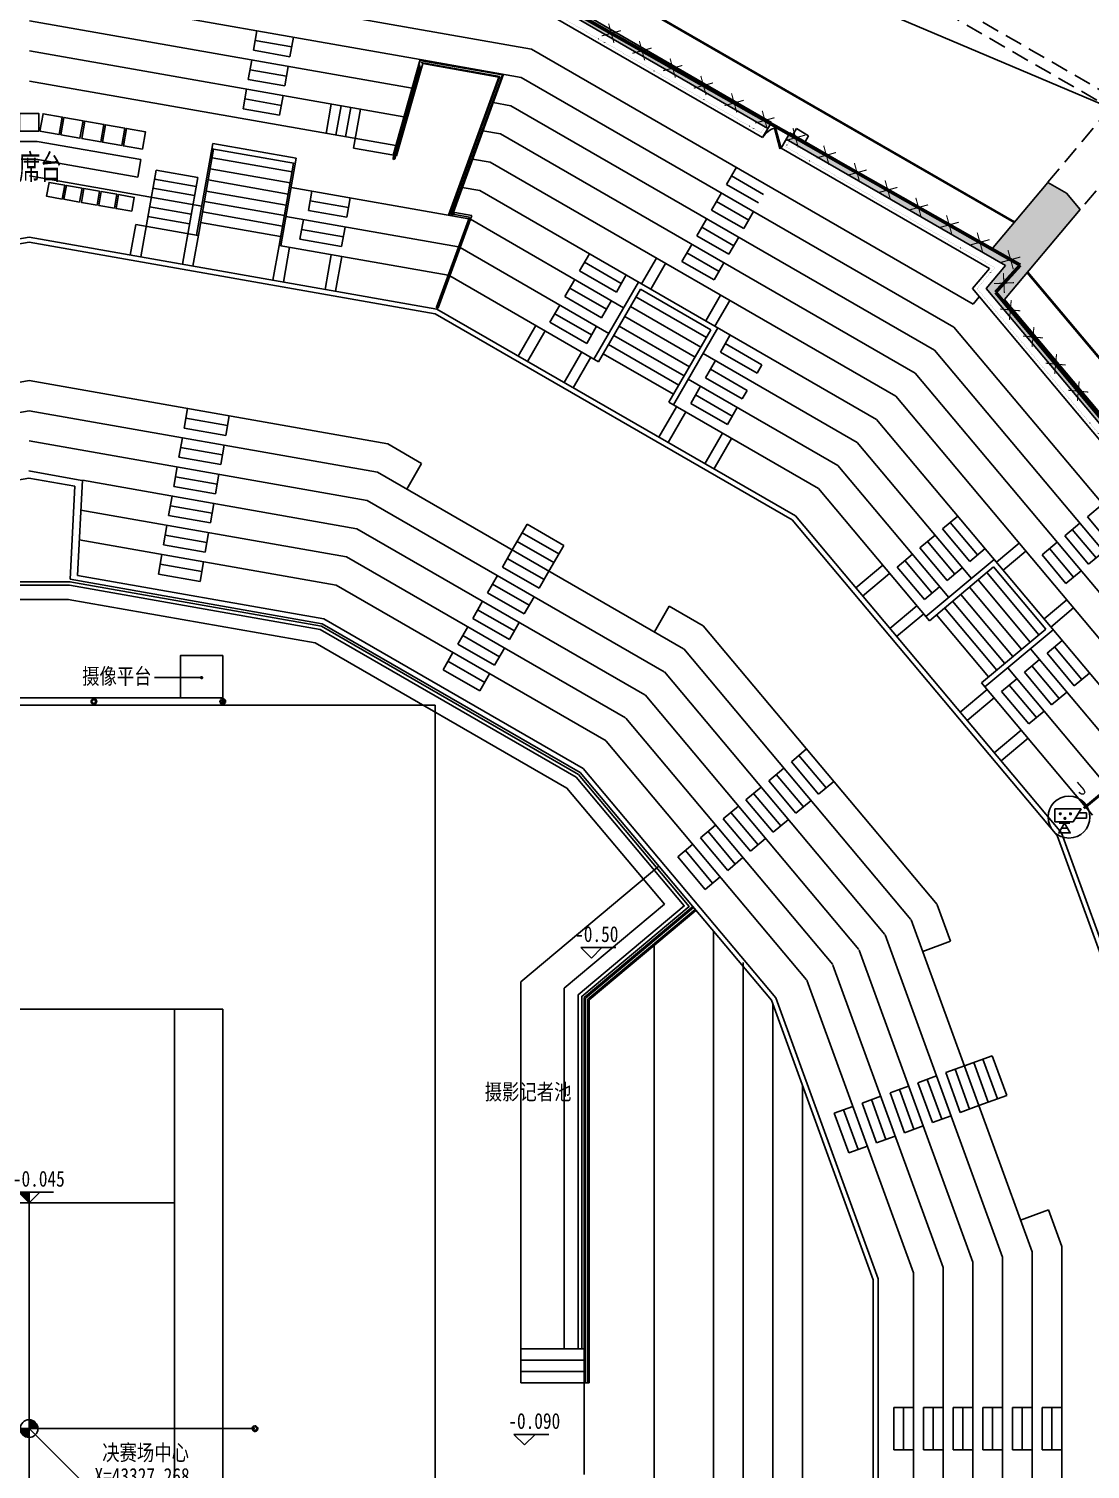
# Model space of a CAD drawing. Extents: x 23317406 to 24383751, y 42324270 to 43451021.
# Drawn here: x 23997363 to 24027413, y 42903866 to 42944674 of the extents above; entities that cross this region are included whole.
import ezdxf

# ---------------------------------------------------------------- set-up
doc = ezdxf.new("R2010")
doc.units = 0
doc.header["$MEASUREMENT"] = 0
doc.linetypes.add('DASHED', pattern=[0.75, 0.5, -0.25])
doc.linetypes.add('T-BW-SF$0$DOT2', pattern=[3.175, 0, -3.175])
doc.layers.get('0').update_dxf_attribs({"linetype": 'CONTINUOUS'})
doc.layers.get('DEFPOINTS').update_dxf_attribs({"linetype": 'CONTINUOUS'})
for name, color, linetype in [('SB', 1, 'CONTINUOUS'), ('WZ', 7, 'CONTINUOUS'), ('双监探测管线', 3, 'CONTINUOUS'), ('场地', 5, 'CONTINUOUS'), ('墙', 7, 'CONTINUOUS'), ('座位', 253, 'CONTINUOUS'), ('投影', 9, 'CONTINUOUS'), ('柱填充', 8, 'CONTINUOUS'), ('柱形', 7, 'CONTINUOUS'), ('标注', 7, 'CONTINUOUS'), ('栏杆', 146, 'CONTINUOUS'), ('楼梯', 5, 'CONTINUOUS'), ('汉字', 7, 'CONTINUOUS'), ('电-接地防雷-防雷卡子', 94, 'CONTINUOUS'), ('电-接地防雷-防雷线', 94, 'CONTINUOUS'), ('监控管线', 11, 'CONTINUOUS'), ('监控设备', 1, 'CONTINUOUS'), ('紧急按钮管线', 4, 'CONTINUOUS'), ('紧急按钮设备', 4, 'CONTINUOUS'), ('辅助件', 9, 'CONTINUOUS'), ('边界', 9, 'CONTINUOUS'), ('门窗', 7, 'CONTINUOUS')]:
    doc.layers.add(name, color=color, linetype=linetype)
doc.styles.add('HZTXT', font='txt', dxfattribs={"width": 0.9, "bigfont": 'HZTXT'})
doc.styles.add('KSHZ', font='ROMANS.shx', dxfattribs={"height": 800, "bigfont": 'dfhz.shx'})
doc.styles.add('Q1', font='SimSun.ttf', dxfattribs={"width": 0.8, "height": 450})
doc.styles.add('Q200', font='SimSun.ttf', dxfattribs={"width": 0.8, "height": 450})
doc.dimstyles.new('Q2', dxfattribs={"dimscale": 150, "dimtxt": 2.5, "dimasz": 2.5, "dimexe": 0, "dimexo": 0, "dimgap": 0.5, "dimtad": 1, "dimdec": 4, "dimdsep": 46, "dimtxsty": 'Q200', "dimblk1": 'DOTSMALL', "dimblk2": 'DOTSMALL', "dimsah": 1, "dimcen": 2.5, "dimadec": 0, "dimazin": 0, "dimtfac": 1, "dimtdec": 3, "dimtmove": 2, "dimatfit": 3, "dimldrblk": 'DOTSMALL', "dimfxl": 1, "dimtolj": 1, "dimtzin": 10, "dimarcsym": 0})

# ---------------------------------------------------------------- blocks, each defined once
blk = doc.blocks.new('A$C78551AF3')
for points in [[(1500, 2500), (1500, 1500), (2500, 1500, 0.4142136)], [(500, 1500, 0.4142136), (1500, 500), (1500, 1500)]]:
    blk.add_hatch(color=256).paths.add_polyline_path(points)
for p, q in [((1500, 0), (1500, 3000)), ((0, 1500), (3000, 1500))]:
    blk.add_line(p, q)
blk.add_circle((1500, 1500), 1000)
blk = doc.blocks.new('A$C5D383393')
at = {"xscale": 0.25, "yscale": 0.25, "zscale": 0.25}
blk.add_blockref('A$C78551AF3', (0, 0), dxfattribs=at)
blk = doc.blocks.new('A$C53E22F80')
at = {"layer": '场地'}
for p, q in [((23000, 42400), (0, 42400)), ((23000, 42400), (23000, 1400)), ((16985, 33785), (6015, 33785)), ((15615, 33785), (15615, 10015)), ((16985, 33785), (16985, 10015)), ((15615, 28300), (7385, 28300)), ((11500, 28300), (11500, 15500)), ((17895, 21900), (5105, 21900))]:
    blk.add_line(p, q, dxfattribs=at)
at = {"layer": '投影'}
for points in [[(16985, 43800), (15785, 43800), (15785, 42600), (16985, 42600)], [(6015, 42600), (16985, 42600), (16985, 42400), (6015, 42400)]]:
    blk.add_lwpolyline(points, close=True, dxfattribs=at)
blk = doc.blocks.new('T-SEAT-LOWER$0$SEAT_500CS')
blk.add_lwpolyline([(-400, -225), (-400, 225), (0, 225), (0, -225)], close=True)
blk = doc.blocks.new('A$C1B106C9F')
at = {"layer": '汉字'}
blk.add_hatch(color=0, dxfattribs=at).paths.add_polyline_path([(300, 300), (0, 300), (300, 0)])
at = {"layer": '汉字', "color": 0}
for p, q in [((0, 300), (989, 300)), ((0, 300), (300, 0)), ((600, 300), (300, 0)), ((300, 0), (300, 300))]:
    blk.add_line(p, q, dxfattribs=at)
blk = doc.blocks.new('_DOTSMALL')
at = {"color": 0, "linetype": 'ByBlock', "const_width": 0.5}
blk.add_lwpolyline([(-0.0625, 0, 1), (0.0625, 0, 1)], format="xyb", close=True, dxfattribs=at)
blk = doc.blocks.new('SX1')
at = {"layer": 'SB'}
for p, q in [((-2.72, 0.74), (-4.54, 0.74)), ((-4.54, 0.74), (-4.54, -0.51)), ((-3.29, 1.67), (2.96, 1.67)), ((-3.29, 1.67), (-1.38, -1.45)), ((2.96, 1.67), (2.96, -1.45)), ((-4.54, -0.51), (-1.96, -0.51)), ((2.96, -1.45), (-1.38, -1.45))]:
    blk.add_line(p, q, dxfattribs=at)
blk = doc.blocks.new('SX8')
at = {"layer": 'SB'}
for p, q in [((-0.65, -1.02), (1.8, -1.02)), ((-0.11, -2.2), (1.27, -2.2))]:
    blk.add_line(p, q, dxfattribs=at)
for points in [[(-1.02, 1.19, 0.375, 0.375, 1), (-0.64, 1.19, 0.375, 0.375, 1)], [(0.29, 0.1, 0.375, 0.375, 1), (0.67, 0.1, 0.375, 0.375, 1)], [(1.39, 1.19, 0.375, 0.375, 1), (1.76, 1.19, 0.375, 0.375, 1)]]:
    blk.add_lwpolyline(points, format="xyseb", close=True, dxfattribs=at)
blk.add_lwpolyline([(0.58, -1.01), (-0.77, -3.35), (1.94, -3.35)], close=True, dxfattribs=at)
blk.add_blockref('SX1', (-0.09, 0.7), dxfattribs=at)
blk = doc.blocks.new('QQSX')
at = {"layer": 'SB'}
blk.add_circle((-12, 12), 494, dxfattribs=at)
at = {"layer": 'SB', "xscale": 100, "yscale": 100, "zscale": 100}
blk.add_blockref('SX8', (36, -28), dxfattribs=at)
blk = doc.blocks.new('A$C7A4D2D25')
at = {"layer": 'WZ'}
blk.add_blockref('QQSX', (506, 483), dxfattribs=at)
blk = doc.blocks.new('A$C4D2D6A25')
at = {"layer": '紧急按钮管线', "const_width": 80}
for points in [[(1621, 10848), (1950, 11759), (51, 12415), (1147, 15477)], [(7900, 9499), (8046, 9754), (9069, 12816)], [(8594, 9317), (9616, 12525)], [(19921, 5685), (21002, 8425)], [(20616, 5448), (21642, 8156)], [(31413, 681), (32691, 3852)], [(32106, 426), (33384, 3597)]]:
    blk.add_lwpolyline(points, dxfattribs=at)
at = {"layer": '紧急按钮设备'}
for centre, radius in [((1508, 10656), 203), ((1508, 10656), 101), ((7684, 9356), 203), ((7684, 9356), 101), ((8503, 9059), 203), ((8503, 9059), 101), ((19824, 5478), 203), ((19824, 5478), 101), ((20598, 5239), 203), ((20598, 5239), 101), ((31346, 458), 203), ((31346, 458), 101), ((32039, 203), 203), ((32039, 203), 101)]:
    blk.add_circle(centre, radius, dxfattribs=at)
at = {"layer": '双监探测管线', "color": 4, "style": 'HZTXT', "width": 0.9}
for p in [(19627, 6584, -121), (21573, 6156, -121)]:
    blk.add_text('IR', height=360, rotation=359.4412, dxfattribs=at).set_placement(p)
at = {"layer": '紧急按钮管线', "color": 4, "style": 'HZTXT', "width": 0.9}
for p in [(31134, 1358, -121), (32647, 656, -121)]:
    blk.add_text('IR', height=360, rotation=359.4412, dxfattribs=at).set_placement(p)

msp = doc.modelspace()

# ---------------------------------------------------------------- hatches: boundary and pattern name
at = {"layer": '柱填充'}
for points in [[(24013525.96714, 42947649.56082), (24012998.33599, 42947954.18881), (24012398.33599, 42948059.985), (24012134.39076, 42947334.80144), (24005347.63771, 42948531.48911), (24005312.90807, 42948334.52756), (24012664.93149, 42947038.16747), (24012081.47361, 42945435.13013), (24018290.19238, 42941850.52468), (24018390.19238, 42942023.72976), (24012678.56403, 42945321.33992)], [(24027133.2862, 42939552.75753), (24026741.66401, 42940019.47468), (24026214.03287, 42940324.10266), (24024621.43598, 42938426.11959), (24018909.80763, 42941723.72976), (24018809.80763, 42941550.52468), (24025018.52639, 42937965.91922), (24024470.25533, 42937312.51522), (24028983.329, 42931934.04346), (24029136.53789, 42932062.60098), (24024992.41825, 42937001.37045)]]:
    msp.add_hatch(color=256, dxfattribs=at).paths.add_polyline_path(points)

# ---------------------------------------------------------------- linework, layer by layer
at = {"layer": 'DEFPOINTS', "color": 0, "linetype": 'ByBlock'}
msp.add_point((23997369.98126, 42905015.67775), dxfattribs=at)
msp.add_point((23997369.98126, 42905015.67775), dxfattribs=at)
msp.add_point((23997369.98126, 42905015.67775), dxfattribs=at)
msp.add_point((23997369.98126, 42905015.67775), dxfattribs=at)
msp.add_point((23997369.98126, 42905015.67775), dxfattribs=at)
msp.add_point((23997369.98126, 42905015.67775), dxfattribs=at)
at = {"layer": '墙', "linetype": 'DASHED', "ltscale": 1000}
for p, q in [((24028247.32802, 42942280.57232), (24013676.04084, 42950693.30889)), ((24028706.95469, 42942361.6169), (24014044.04532, 42950827.25157)), ((24027983.51245, 42942432.88631), (24026214.03287, 42940324.10266)), ((24028545.73689, 42941236.05071), (24027133.2862, 42939552.75753))]:
    msp.add_line(p, q, dxfattribs=at)
at = {"layer": '墙'}
for p, q in [((24025274.13962, 42939203.9815), (24013025.86039, 42946275.52882)), ((24018140.19238, 42941590.71705), (24011713.46914, 42945301.18745)), ((24018290.19238, 42941850.52468), (24012081.47361, 42945435.13013)), ((24018390.19238, 42942023.72976), (24012678.56403, 42945321.33992)), ((24018140.19238, 42941590.71705), (24018390.19238, 42942023.72976)), ((24018659.80763, 42941290.71705), (24018909.80763, 42941723.72976)), ((24025018.52639, 42937965.91922), (24018809.80763, 42941550.52468)), ((24024621.43598, 42938426.11959), (24018909.80763, 42941723.72976)), ((24024558.89973, 42937884.87464), (24018659.80763, 42941290.71705)), ((24026214.03287, 42940324.10266), (24024621.43598, 42938426.11959)), ((24026214.03287, 42940324.10266), (24026741.66401, 42940019.47468)), ((24027133.2862, 42939552.75753), (24026741.66401, 42940019.47468)), ((24027133.2862, 42939552.75753), (24024992.41825, 42937001.37045)), ((24024558.89973, 42937884.87464), (24024078.63314, 42937312.51522)), ((24025018.52639, 42937965.91922), (24024470.25533, 42937312.51522)), ((24025645.12189, 42937779.23237), (24034545.71534, 42927171.91815)), ((24024078.63314, 42937312.51522), (24028753.51566, 42931741.20718)), ((24024470.25533, 42937312.51522), (24028983.329, 42931934.04346)), ((24024992.41825, 42937001.37045), (24029136.53789, 42932062.60098)), ((23997363.05404, 42932146.66293), (23998864.86553, 42931881.85305)), ((23997363.05404, 42931943.57761), (23996070.84753, 42931715.72674)), ((23997363.05404, 42931943.57761), (23998669.02528, 42931713.29965)), ((23998669.02528, 42931713.29965), (23998531.00252, 42929079.66853)), ((23998878.13897, 42931881.9621), (23998736.82527, 42929185.53615)), ((23998531.00252, 42929079.66853), (24005670.38289, 42927820.80314)), ((23998736.82527, 42929185.53615), (24005719.00438, 42927954.38959)), ((24012969.61711, 42923606.5883), (24005670.38289, 42927820.80314)), ((24013060.99562, 42923715.48897), (24005719.00438, 42927954.38959)), ((24012969.61711, 42923606.5883), (24018387.30728, 42917150.03658)), ((24013060.99562, 42923715.48897), (24018510.42121, 42917221.11645)), ((24021270, 42909229.90341), (24018387.30728, 42917150.03658)), ((24021410, 42909254.58919), (24018510.42121, 42917221.11645)), ((24021270, 42909229.90341), (24021270, 42900801.47373)), ((24021410, 42909254.58919), (24021410, 42900776.78796))]:
    msp.add_line(p, q, dxfattribs=at)
at = {"layer": '墙', "ltscale": 5000}
for start, end in [(67.1172342395, 67.1172342395), (66.2587266313, 66.2587266313), (64.4772342395, 64.4772342395), (64.9387266313, 64.9387266313)]:
    msp.add_arc((23850578.58196, 42857442.58139), 533172.67138, start, end, dxfattribs=at)
at = {"layer": '墙'}
for centre, start, end in [((23850634.74669, 42857737.27781), 79.4743453394, 79.4743453394), ((23850639.30178, 42857736.37231), 78.1227654233, 78.1227654233), ((23850644.55659, 42857735.23786), 77.5606287088, 77.5606287088), ((23850649.0789, 42857734.18074), 76.2090487927, 76.2090487927)]:
    msp.add_arc(centre, 530172.67138, start, end, dxfattribs=at)
at = {"layer": '座位'}
for p, q in [((23997105.61827, 42941483.8119), (23997603.12507, 42941483.8119)), ((23997603.12507, 42941483.8119), (24000531.70047, 42940967.42504)), ((23997149.3626, 42940983.8119), (23997559.38074, 42940983.8119)), ((24000444.87638, 42940475.02117), (23997559.38074, 42940983.8119)), ((24000531.70047, 42940967.42504), (24000444.87638, 42940475.02117))]:
    msp.add_line(p, q, dxfattribs=at)
for points in [[(23997645, 42941776.19225), (23997095, 42941776.19225), (23997095, 42942276.19225), (23997645, 42942276.19225)], [(23997678.61205, 42941775.12949), (23998220.25632, 42941679.62299), (23998307.08041, 42942172.02687), (23997765.43614, 42942267.53337)], [(23998269.49671, 42941670.94059), (23998811.14097, 42941575.43409), (23998897.96506, 42942067.83796), (23998356.3208, 42942163.34446)], [(23998860.38136, 42941566.75168), (23999402.02562, 42941471.24518), (23999488.84971, 42941963.64906), (23998947.20545, 42942059.15556)], [(23999992.91027, 42941367.05628), (23999451.26601, 42941462.56277), (23999538.0901, 42941954.96665), (24000079.73436, 42941859.46015)], [(24000583.79493, 42941262.86737), (24000042.15066, 42941358.37387), (24000128.97475, 42941850.77774), (24000670.61901, 42941755.27125)]]:
    msp.add_lwpolyline(points, close=True, dxfattribs=at)
at = {"layer": '投影'}
for p, q in [((23997385.62834, 42946604.8069), (24011595.25872, 42944099.26568)), ((24025257.82203, 42939184.53496), (24013017.17798, 42946251.67409)), ((23997239.76387, 42945777.56838), (24008443.60539, 42943802.02884)), ((23997385.62834, 42944898.89019), (24008212.7916, 42942989.76918)), ((24003722.49784, 42944065.84857), (24003819.74082, 42944617.34092)), ((24004805.16747, 42944159.26416), (24003771.11933, 42944341.59475)), ((24004756.54598, 42943883.51799), (24004853.78896, 42944435.01033)), ((23997385.62834, 42944045.93184), (24007981.97782, 42942177.50952)), ((24004756.54598, 42943883.51799), (24003722.49784, 42944065.84857)), ((24024104.74129, 42936876.91255), (24011595.25872, 42944099.26568)), ((24003576.63337, 42943238.61006), (24003673.87635, 42943790.1024)), ((24004659.303, 42943332.02565), (24003625.25486, 42943514.35623)), ((24004610.68151, 42943056.27948), (24004707.92449, 42943607.77182)), ((24008443.60539, 42943802.02884), (24011303.52978, 42943297.747)), ((24008515.12622, 42943687.87512), (24010668.80014, 42943308.1243)), ((23997385.62834, 42943192.97348), (24007751.16403, 42941365.24987)), ((24004610.68151, 42943056.27948), (24003576.63337, 42943238.61006)), ((24023556.47023, 42936223.50854), (24011303.52978, 42943297.747)), ((24003430.7689, 42942411.37155), (24003528.01188, 42942962.86389)), ((24004513.43853, 42942504.78713), (24003479.39039, 42942687.11772)), ((24004464.81704, 42942229.04096), (24004562.06002, 42942780.5333)), ((24004464.81704, 42942229.04096), (24003430.7689, 42942411.37155)), ((24005926.02054, 42942540.03026), (24005780.15607, 42941712.79175)), ((24006201.76671, 42942491.40877), (24006055.90224, 42941664.17026)), ((24006477.51288, 42942442.78729), (24006331.64841, 42941615.54877)), ((24006753.25905, 42942394.1658), (24006558.77309, 42941291.18111)), ((24010511.80084, 42942584.39182), (24011011.80084, 42942496.22833)), ((24023008.19916, 42935570.10453), (24011011.80084, 42942496.22833)), ((24010220.0719, 42941782.87315), (24010720.0719, 42941694.70966)), ((24022459.9281, 42934916.70052), (24010720.0719, 42941694.70966)), ((24002495.13073, 42940992.28429), (24002571.53593, 42941425.5997)), ((24002545.48871, 42941277.87854), (24004909.02909, 42940861.1226)), ((24002571.53593, 42941425.5997), (24004935.07632, 42941008.84376)), ((24006558.77309, 42941291.18111), (24007698.97577, 42941090.13262)), ((24007748.4751, 42941081.40455), (24007773.22477, 42941077.04051)), ((24000532.32489, 42938210.86595), (24000966.44532, 42940672.88534)), ((24000966.44532, 42940672.88534), (24002148.21462, 42940464.50752)), ((24009928.34296, 42940981.35448), (24010428.34296, 42940893.19099)), ((24021911.65704, 42934263.29652), (24010428.34296, 42940893.19099)), ((24017115.33667, 42940265.61488), (24017395.33667, 42940750.58911)), ((24002258.96921, 42939652.94574), (23997385.62834, 42940512.24723)), ((24000921.2968, 42940416.83532), (24002103.0661, 42940208.45751)), ((24001714.09419, 42938002.48814), (24002148.21462, 42940464.50752)), ((24017115.33667, 42940265.61488), (24018024.66334, 42939740.61488)), ((24017255.33667, 42940508.102), (24018164.66334, 42939983.102)), ((24000876.14828, 42940160.7853), (24002057.91757, 42939952.40749)), ((24009819.88509, 42939294.56182), (24004789.21185, 42940181.60525)), ((24006366.14382, 42939334.91069), (24006463.3868, 42939886.40303)), ((24009636.61402, 42940179.83581), (24010136.61402, 42940091.67232)), ((24021363.38598, 42933609.89251), (24010136.61402, 42940091.67232)), ((24016695.33667, 42939538.15354), (24016975.33667, 42940023.12777)), ((24001964.14756, 42939420.6113), (24000782.37826, 42939628.98912)), ((24005282.85352, 42939525.924), (24006366.14382, 42939334.91069)), ((24005331.47501, 42939801.67017), (24006414.76531, 42939610.65686)), ((24016695.33667, 42939538.15354), (24017604.66334, 42939013.15354)), ((24016835.33667, 42939780.64066), (24017744.66334, 42939255.64066)), ((24017604.66334, 42939013.15354), (24017884.66334, 42939498.12777)), ((24000389.69296, 42939129.59123), (24002162.34691, 42938817.02451)), ((24001915.52607, 42939144.86513), (24000733.75677, 42939353.24295)), ((24009528.15615, 42938493.04315), (24004643.34915, 42939354.36642)), ((24005038.51005, 42938716.04999), (24005135.75303, 42939267.54233)), ((24006220.27935, 42938507.67218), (24006317.52234, 42939059.16452)), ((24009866.86972, 42939277.46082), (24014204.16698, 42936773.32107)), ((24016275.33667, 42938810.69221), (24016555.33667, 42939295.66643)), ((24016415.33667, 42939053.17932), (24017324.66334, 42938528.17932)), ((23997371.73648, 42938768.77534), (23985825.86915, 42936732.92741)), ((23997370, 42938626.30942), (23985874.49064, 42936599.34097)), ((23997368.26352, 42938768.77534), (24008914.13085, 42936732.92741)), ((23997370, 42938626.30942), (24008865.50936, 42936599.34097)), ((24005038.51005, 42938716.04999), (24006220.27935, 42938507.67218)), ((24005087.13154, 42938991.79616), (24006268.90084, 42938783.41835)), ((24016275.33667, 42938810.69221), (24017184.66334, 42938285.69221)), ((24017184.66334, 42938285.69221), (24017464.66334, 42938770.66643)), ((24009236.42721, 42937691.52448), (24004448.2443, 42938535.81032)), ((24009575.14078, 42938475.94214), (24013784.16698, 42936045.85974)), ((24012958.52477, 42937815.80909), (24013238.52477, 42938300.78332)), ((24015855.33667, 42938083.23087), (24016135.33667, 42938568.20509)), ((24015995.33667, 42938325.71798), (24016904.66334, 42937800.71798)), ((24013997.75526, 42937215.80909), (24012958.52477, 42937815.80909)), ((24014137.75526, 42937458.2962), (24013098.52477, 42938058.2962)), ((24015855.33667, 42938083.23087), (24016764.66334, 42937558.23087)), ((24016764.66334, 42937558.23087), (24017044.66334, 42938043.20509)), ((24009283.41184, 42937674.42347), (24013494.06923, 42935243.3993)), ((24012538.52477, 42937088.34775), (24012818.52477, 42937573.32198)), ((24013997.75526, 42937215.80909), (24014277.75526, 42937700.78332)), ((24025628.8043, 42937759.78582), (24034523.7307, 42927159.22532)), ((24013577.75526, 42936488.34775), (24012538.52477, 42937088.34775)), ((24013717.75526, 42936730.83486), (24012678.52477, 42937330.83486)), ((24013577.75526, 42936488.34775), (24013857.75526, 42936973.32198)), ((24016670.93078, 42936145.8777), (24014679.07079, 42937295.8786)), ((24024104.74129, 42936876.91255), (24024274.44424, 42937079.15664)), ((24018974.49064, 42930762.91791), (24008865.50936, 42936599.34097)), ((24019065.86915, 42930871.81857), (24008914.13085, 42936732.92741)), ((24012118.52477, 42936360.88641), (24012398.52477, 42936845.86064)), ((24013297.75526, 42936003.37352), (24012258.52477, 42936603.37352)), ((24013157.75526, 42935760.88641), (24012118.52477, 42936360.88641)), ((24013157.75526, 42935760.88641), (24013437.75526, 42936245.86064)), ((24023556.47023, 42936223.50854), (24032650.93589, 42925385.14641)), ((24016942.24475, 42935515.80729), (24017222.24475, 42936000.78151)), ((24017082.24475, 42935758.2944), (24018121.47524, 42935158.2944)), ((24020815.11492, 42932956.4885), (24016455.83459, 42935473.32017)), ((24016942.24475, 42935515.80729), (24017981.47524, 42934915.80729)), ((24023008.19916, 42935570.10453), (24031912.25229, 42924958.66723)), ((24016522.24475, 42934788.34595), (24016802.24475, 42935273.32017)), ((24016662.24475, 42935030.83306), (24017701.47524, 42934430.83306)), ((24017981.47524, 42934915.80729), (24018121.47524, 42935158.2944)), ((23997370, 42934706.76276), (23987215.05454, 42932916.17184)), ((23997370, 42934706.76276), (24007524.94547, 42932916.17184)), ((24020266.84386, 42932303.08449), (24016035.83459, 42934745.85883)), ((24016102.24475, 42934060.88461), (24016382.24475, 42934545.85883)), ((24016522.24475, 42934788.34595), (24017561.47524, 42934188.34595)), ((24022459.9281, 42934916.70052), (24031173.56869, 42924532.18805)), ((24016242.24475, 42934303.37172), (24017281.47524, 42933703.37172)), ((24017561.47524, 42934188.34595), (24017701.47524, 42934430.83306)), ((24021911.65704, 42934263.29652), (24030434.88509, 42924105.70887)), ((23997370, 42933853.8044), (23987506.78348, 42932114.65317)), ((23997370, 42933853.8044), (24007233.21653, 42932114.65317)), ((24001759.34512, 42933364.16386), (24001856.5881, 42933915.6562)), ((24002941.11443, 42933155.78604), (24003038.35741, 42933707.27839)), ((24019718.5728, 42931649.68049), (24015485.93078, 42934093.39749)), ((24016102.24475, 42934060.88461), (24017141.47524, 42933460.88461)), ((24017141.47524, 42933460.88461), (24017421.47524, 42933945.85883)), ((24001759.34512, 42933364.16386), (24002941.11443, 42933155.78604)), ((24001807.96661, 42933639.91003), (24002989.73592, 42933431.53222)), ((24021363.38598, 42933609.89251), (24029696.20148, 42923679.2297)), ((23997376.94596, 42932999.62129), (24006941.48759, 42931313.1345)), ((24001613.48065, 42932536.92535), (24001710.72363, 42933088.41769)), ((24008482.59714, 42932363.27139), (24007524.94546, 42932916.17185)), ((24020815.11492, 42932956.4885), (24024050.69135, 42929100.47867)), ((24001613.48065, 42932536.92535), (24002795.24995, 42932328.54753)), ((24001662.10214, 42932812.67152), (24002843.87144, 42932604.2937)), ((24002795.24995, 42932328.54753), (24002892.49294, 42932880.03987)), ((24001467.61618, 42931709.68684), (24001564.85916, 42932261.17918)), ((24015900.67538, 42927110.49345), (24007233.21652, 42932114.65318)), ((24008482.59714, 42932363.27139), (24008062.59714, 42931635.81005)), ((24020266.84386, 42932303.08449), (24023407.21401, 42928560.53708)), ((23998878.13897, 42931881.9621), (24006649.75864, 42930511.61583)), ((24001467.61618, 42931709.68684), (24002649.38548, 42931501.30902)), ((24001516.23767, 42931985.43301), (24002698.00697, 42931777.05519)), ((24002649.38548, 42931501.30902), (24002746.62846, 42932052.80136)), ((24001321.7517, 42930882.44833), (24001418.99469, 42931433.94067)), ((24015352.40432, 42926457.08945), (24006941.48758, 42931313.13451)), ((24019718.5728, 42931649.68049), (24022860.15482, 42927905.68882)), ((23998833.84662, 42931036.81368), (24006358.0297, 42929710.09716)), ((24001321.7517, 42930882.44833), (24002503.52101, 42930674.07051)), ((24001370.3732, 42931158.1945), (24002552.1425, 42930949.81668)), ((24002503.52101, 42930674.07051), (24002600.76399, 42931225.56285)), ((24019065.86915, 42930871.81857), (24026600.76543, 42921892.07886)), ((24023236.72362, 42930506.13031), (24023665.7085, 42930866.09137)), ((24027337.25468, 42930846.53974), (24027766.23956, 42931206.50081)), ((24001175.88723, 42930055.20982), (24001273.13021, 42930606.70216)), ((24014804.13325, 42925803.68544), (24006649.75864, 42930511.61584)), ((24011050.38478, 42929910.81005), (24011470.38478, 42930638.27139)), ((24012509.61527, 42930038.27138), (24011470.38478, 42930638.27139)), ((24018974.49064, 42930762.91791), (24026477.6515, 42921820.999)), ((24024008.06875, 42929586.87698), (24023236.72362, 42930506.13031)), ((24024222.56119, 42929766.85751), (24023451.21606, 42930686.11084)), ((24026693.77734, 42930306.59815), (24027122.76223, 42930666.55922)), ((24027583.19678, 42929682.23202), (24026908.26979, 42930486.57868)), ((24028012.18167, 42930042.19308), (24027337.25468, 42930846.53974)), ((23998789.55427, 42930191.66526), (24006066.30076, 42928908.57849)), ((24001175.88723, 42930055.20982), (24002357.65653, 42929846.832)), ((24001224.50872, 42930330.95599), (24002406.27803, 42930122.57817)), ((24002357.65653, 42929846.832), (24002454.89952, 42930398.32434)), ((24012229.61526, 42929553.29716), (24011190.38478, 42930153.29716)), ((24012369.61526, 42929795.78427), (24011330.38478, 42930395.78427)), ((24012089.61526, 42929310.81005), (24012509.61527, 42930038.27138)), ((24022593.24628, 42929966.18872), (24023022.23117, 42930326.14978)), ((24023579.08386, 42929226.91592), (24022807.73873, 42930146.16925)), ((24026050.30001, 42929766.65656), (24026479.2849, 42930126.61762)), ((24027368.70433, 42929502.25149), (24026693.77734, 42930306.59815)), ((24001030.02276, 42929227.9713), (24001127.26574, 42929779.46364)), ((24014255.86219, 42925150.28143), (24006358.0297, 42929710.09717)), ((24010770.38478, 42929425.83582), (24011050.38478, 42929910.81005)), ((24011949.61526, 42929068.32293), (24010910.38478, 42929668.32294)), ((24021949.76895, 42929426.24712), (24022378.75384, 42929786.20819)), ((24023364.59142, 42929046.93539), (24022593.24628, 42929966.18872)), ((24024008.06875, 42929586.87698), (24024437.05364, 42929946.83804)), ((24026725.227, 42928962.30989), (24026050.30001, 42929766.65656)), ((24026939.71945, 42929142.29043), (24026264.79246, 42929946.63709)), ((24027368.70433, 42929502.25149), (24027797.68922, 42929862.21255)), ((24001030.02276, 42929227.9713), (24002211.79206, 42929019.59348)), ((24001078.64425, 42929503.71747), (24002260.41355, 42929295.33966)), ((24002211.79206, 42929019.59348), (24002309.03505, 42929571.08583)), ((24011809.61526, 42928825.83582), (24010770.38478, 42929425.83582)), ((24011809.61526, 42928825.83582), (24012089.61526, 42929310.81005)), ((24022721.11408, 42928506.99379), (24021949.76895, 42929426.24712)), ((24022935.60653, 42928686.97432), (24022164.2614, 42929606.22766)), ((24023364.59142, 42929046.93539), (24023793.5763, 42929406.89645)), ((24024675.68015, 42929429.09545), (24026154.09282, 42927667.19185)), ((24026725.227, 42928962.30989), (24027154.21189, 42929322.27096)), ((24013707.59113, 42924496.87743), (24006066.30076, 42928908.5785)), ((24010350.38478, 42928698.37448), (24010630.38478, 42929183.34871)), ((24011529.61526, 42928340.8616), (24010490.38478, 42928940.8616)), ((24022721.11408, 42928506.99379), (24023150.09897, 42928866.95485)), ((24009930.38478, 42927970.91315), (24010210.38478, 42928455.88737)), ((24011389.61526, 42928098.37448), (24010350.38478, 42928698.37448)), ((24011389.61526, 42928098.37448), (24011669.61526, 42928583.34871)), ((24011109.61526, 42927613.40026), (24010070.38478, 42928213.40026)), ((24015497.4029, 42928313.27138), (24015077.4029, 42927585.81004)), ((24015497.4029, 42928313.27138), (24016455.05459, 42927760.37092)), ((24009510.38477, 42927243.45181), (24009790.38477, 42927728.42603)), ((24010969.61526, 42927370.91314), (24009930.38478, 42927970.91315)), ((24010969.61526, 42927370.91314), (24011249.61526, 42927855.88737)), ((24023078.69083, 42919866.62861), (24016455.05457, 42927760.37092)), ((24010549.61526, 42926643.45181), (24009510.38477, 42927243.45181)), ((24010689.61526, 42926885.93892), (24009650.38478, 42927485.93892)), ((24026193.54894, 42926982.32311), (24026622.53383, 42927342.28417)), ((24009090.38477, 42926515.99047), (24009370.38477, 42927000.9647)), ((24010549.61526, 42926643.45181), (24010829.61526, 42927128.42603)), ((24022340.00723, 42919440.14943), (24015906.78351, 42927106.96691)), ((24025550.07161, 42926442.38152), (24025979.05649, 42926802.34258)), ((24028957.51788, 42923252.75052), (24025721.94029, 42927108.76174)), ((24026193.54894, 42926982.32311), (24026964.89407, 42926063.06978)), ((24026408.04138, 42927162.30364), (24027179.38651, 42926243.05031)), ((24010129.61526, 42925915.99047), (24009090.38477, 42926515.99047)), ((24010269.61526, 42926158.47758), (24009230.38477, 42926758.47758)), ((24010129.61526, 42925915.99047), (24010409.61526, 42926400.96469)), ((24021601.32363, 42919013.67025), (24015358.51245, 42926453.56291)), ((24028218.83428, 42922826.27134), (24025078.46296, 42926568.82014)), ((24025550.07161, 42926442.38152), (24026321.41674, 42925523.12818)), ((24025764.56405, 42926622.36205), (24026535.90918, 42925703.10872)), ((24026964.89407, 42926063.06978), (24027393.87896, 42926423.03084)), ((24027480.15067, 42922399.79217), (24024338.56864, 42926143.78384)), ((24024906.59427, 42925902.43992), (24025335.57916, 42926262.40099)), ((24025121.08672, 42926082.42046), (24025892.43185, 42925163.16712)), ((24020862.64003, 42918587.19108), (24014810.24139, 42925800.1589)), ((24024906.59427, 42925902.43992), (24025677.9394, 42924983.18659)), ((24026321.41674, 42925523.12818), (24026750.40163, 42925883.08924)), ((24020123.95642, 42918160.7119), (24014261.97033, 42925146.75489)), ((24025677.9394, 42924983.18659), (24026106.92429, 42925343.14765)), ((24019385.27282, 42917734.23272), (24013713.69926, 42924493.35088)), ((24018954.48207, 42923910.46388), (24019383.46695, 42924270.42495)), ((24019940.31964, 42923171.19108), (24019168.97451, 42924090.44441)), ((24018311.00473, 42923370.52229), (24018739.98962, 42923730.48335)), ((24019296.84231, 42922631.24949), (24018525.49718, 42923550.50282)), ((24019725.8272, 42922991.21055), (24018954.48207, 42923910.46388)), ((24017667.5274, 42922830.5807), (24018096.51229, 42923190.54176)), ((24019082.34987, 42922451.26896), (24018311.00473, 42923370.52229)), ((24019725.8272, 42922991.21055), (24020154.81209, 42923351.17161)), ((24018438.87253, 42921911.32737), (24017667.5274, 42922830.5807)), ((24018653.36498, 42922091.3079), (24017882.01985, 42923010.56123)), ((24019082.34987, 42922451.26896), (24019511.33475, 42922811.23002)), ((24017024.05007, 42922290.63911), (24017453.03496, 42922650.60017)), ((24017795.3952, 42921371.38577), (24017024.05007, 42922290.63911)), ((24018009.88765, 42921551.3663), (24017238.54251, 42922470.61964)), ((24016380.57274, 42921750.69751), (24016809.55762, 42922110.65858)), ((24017366.41031, 42921011.42471), (24016595.06518, 42921930.67804)), ((24018438.87253, 42921911.32737), (24018867.85742, 42922271.28843)), ((24030610, 42910876.79741), (24026600.76543, 42921892.07886)), ((24015737.09541, 42921210.75592), (24016166.08029, 42921570.71698)), ((24017151.91787, 42920831.44418), (24016380.57274, 42921750.69751)), ((24017795.3952, 42921371.38577), (24018224.38009, 42921731.34684)), ((24030470, 42910852.11163), (24026477.6515, 42921820.999)), ((24016508.44054, 42920291.50259), (24015737.09541, 42921210.75592)), ((24016722.93298, 42920471.48312), (24015951.58785, 42921390.73645)), ((24017151.91787, 42920831.44418), (24017580.90276, 42921191.40524)), ((24011290, 42917675.0109), (24015196.37149, 42920952.84578)), ((24016508.44054, 42920291.50259), (24016937.42543, 42920651.46365)), ((24023085.63676, 42919854.59791), (24023461.43065, 42918822.11268)), ((24013090, 42917227.27931), (24016160.5529, 42919803.77911)), ((24013230, 42917161.99623), (24016250.54317, 42919696.53289)), ((24022346.95316, 42919428.11873), (24025770, 42910023.37482)), ((24016750, 42890930.07373), (24016750, 42919101.30341)), ((24015070, 42891325.43755), (24015070, 42918705.93956)), ((24021608.26956, 42919001.63956), (24024930, 42909875.26016)), ((24023461.43065, 42918822.11268), (24022672.08885, 42918534.81576)), ((24017590, 42905015.68857), (24017590, 42918219.54627)), ((24020869.58595, 42918575.16038), (24024090, 42909727.1455)), ((24017590, 42891931.14675), (24017590, 42918100.23039)), ((24020130.90235, 42918148.6812), (24023250, 42909579.03083)), ((24011290, 42906315.68857), (24011290, 42917675.0109)), ((24019392.21875, 42917722.20203), (24022410, 42909430.91617)), ((24013090, 42906315.68857), (24013090, 42917227.27931)), ((24013230, 42906315.68857), (24013230, 42917161.99623)), ((24018430, 42892998.63786), (24018430, 42917032.73928)), ((24023852.05835, 42915292.87621), (24024641.40015, 42915580.17314)), ((24024115.17228, 42915388.64185), (24024525.59645, 42914261.01071)), ((24024378.28621, 42915484.40749), (24024788.71039, 42914356.77635)), ((24024641.40015, 42915580.17314), (24025051.82432, 42914452.54199)), ((24022536.48868, 42914814.04801), (24023062.71655, 42915005.57929)), ((24023325.83048, 42915101.34493), (24023852.05835, 42915292.87621)), ((24023325.83048, 42915101.34493), (24023736.25465, 42913973.71379)), ((24023588.94441, 42915197.11057), (24023999.36858, 42914069.47943)), ((24019270, 42895306.51889), (24019270, 42914724.85825)), ((24021747.14688, 42914526.75109), (24022273.37474, 42914718.28237)), ((24021747.14688, 42914526.75109), (24022157.57105, 42913399.11995)), ((24022010.26081, 42914622.51673), (24022420.68498, 42913494.88559)), ((24022536.48868, 42914814.04801), (24022946.91285, 42913686.41687)), ((24022799.60261, 42914909.81365), (24023210.02678, 42913782.18251)), ((24020168.46327, 42913952.15725), (24020694.69114, 42914143.68853)), ((24020957.80507, 42914239.45417), (24021484.03294, 42914430.98545)), ((24020957.80507, 42914239.45417), (24021368.22925, 42913111.82303)), ((24021220.91901, 42914335.21981), (24021631.34318, 42913207.58867)), ((24023736.25465, 42913973.71379), (24024262.48252, 42914165.24507)), ((24024262.48252, 42914165.24507), (24025051.82432, 42914452.54199)), ((24020168.46327, 42913952.15725), (24020578.88745, 42912824.52611)), ((24020431.57721, 42914047.92289), (24020842.00138, 42912920.29175)), ((24022946.91285, 42913686.41687), (24023473.14072, 42913877.94815)), ((24021368.22925, 42913111.82303), (24021894.45712, 42913303.35431)), ((24022157.57105, 42913399.11995), (24022683.79892, 42913590.65123)), ((24020578.88745, 42912824.52611), (24021105.11531, 42913016.05739)), ((24026231.79381, 42911210.60245), (24025442.45201, 42910923.30553)), ((24026231.79381, 42911210.60245), (24026610, 42910171.48949)), ((24026610, 42899866.94073), (24026610, 42910171.48949)), ((24024090, 42900311.28473), (24024090, 42909727.1455)), ((24024930, 42900163.17006), (24024930, 42909875.26016)), ((24025770, 42900015.0554), (24025770, 42910023.37482)), ((24022410, 42900607.51405), (24022410, 42909430.91617)), ((24023250, 42900459.39939), (24023250, 42909579.03083)), ((24011290, 42906315.68857), (24013230, 42906315.68857)), ((24021850, 42904415.68857), (24021850, 42905615.68857)), ((24021850, 42905615.68857), (24022410, 42905615.68857)), ((24022130, 42904415.68857), (24022130, 42905615.68857)), ((24022690, 42904415.68857), (24022690, 42905615.68857)), ((24022690, 42905615.68857), (24023250, 42905615.68857)), ((24022970, 42904415.68857), (24022970, 42905615.68857)), ((24023530, 42904415.68857), (24023530, 42905615.68857)), ((24023530, 42905615.68857), (24024090, 42905615.68857)), ((24023810, 42904415.68857), (24023810, 42905615.68857)), ((24024370, 42904415.68857), (24024370, 42905615.68857)), ((24024370, 42905615.68857), (24024930, 42905615.68857)), ((24024650, 42904415.68857), (24024650, 42905615.68857)), ((24025210, 42904415.68857), (24025210, 42905615.68857)), ((24025210, 42905615.68857), (24025770, 42905615.68857)), ((24025490, 42904415.68857), (24025490, 42905615.68857)), ((24026050, 42904415.68857), (24026050, 42905615.68857)), ((24026050, 42905615.68857), (24026610, 42905615.68857)), ((24026330, 42904415.68857), (24026330, 42905615.68857)), ((24021850, 42904415.68857), (24022410, 42904415.68857)), ((24022690, 42904415.68857), (24023250, 42904415.68857)), ((24023530, 42904415.68857), (24024090, 42904415.68857)), ((24024370, 42904415.68857), (24024930, 42904415.68857)), ((24025210, 42904415.68857), (24025770, 42904415.68857)), ((24026050, 42904415.68857), (24026610, 42904415.68857))]:
    msp.add_line(p, q, dxfattribs=at)
at = {"layer": '柱填充', "linetype": 'T-BW-SF$0$DOT2', "ltscale": 10}
for p, q in [((24018103.58984, 42941727.31959), (24011836.1373, 42945345.83501)), ((24018103.58984, 42941727.31959), (24018203.58984, 42941900.52468)), ((24018796.41017, 42941327.31959), (24018896.41017, 42941500.52468)), ((24024712.10861, 42937911.8895), (24018796.41017, 42941327.31959)), ((24024712.10861, 42937911.8895), (24024209.17387, 42937312.51522)), ((24024209.17387, 42937312.51522), (24028765.84135, 42931882.09038))]:
    msp.add_line(p, q, dxfattribs=at)
at = {"layer": '柱形', "linetype": 'DASHED'}
for centre, radius in [((23999205, 42925615.68857), 80), ((23999205, 42925615.68857), 50), ((24002855, 42925615.68857), 80), ((24002855, 42925615.68857), 50), ((24003765, 42905015.68857), 80), ((24003765, 42905015.68857), 50)]:
    msp.add_circle(centre, radius, dxfattribs=at)
at = {"layer": '标注'}
msp.add_line((23997370, 42905015.68857), (23999058.50291, 42903327.18566), dxfattribs=at)
at = {"layer": '栏杆'}
for p, q in [((24013125, 42917210.95854), (24016183.05047, 42919776.96756)), ((24013195, 42917178.317), (24016228.0456, 42919723.34444)), ((24013125, 42906315.68857), (24013125, 42917210.95854)), ((24013195, 42906315.68857), (24013195, 42917178.317))]:
    msp.add_line(p, q, dxfattribs=at)
at = {"layer": '楼梯'}
for p, q in [((24008429.18435, 42943659.81871), (24007674.94746, 42941005.57428)), ((24008464.94477, 42943602.74185), (24007723.04332, 42940991.90724)), ((24008425.10596, 42943779.90512), (24010769.84737, 42943366.46395)), ((24008460.86638, 42943722.82826), (24010702.48255, 42943327.57085)), ((24010702.48255, 42943327.57085), (24009290.26527, 42939447.53577)), ((24010769.84737, 42943366.46395), (24009337.2499, 42939430.43476)), ((24004760.80924, 42940308.46459), (24002495.75141, 42940707.85539)), ((24004816.37666, 42940623.60307), (24002551.31883, 42941022.99388)), ((24004705.24182, 42939993.3261), (24002440.18399, 42940392.71691)), ((24004649.67441, 42939678.18762), (24002384.61657, 42940077.57843)), ((24004545.4855, 42939087.30297), (24002280.42767, 42939486.69378)), ((24004597.57995, 42939382.7453), (24002332.52212, 42939782.13611)), ((24009904.61472, 42939381.16436), (24009420.93231, 42939466.45062)), ((24004493.39105, 42938791.86065), (24002228.33321, 42939191.25145)), ((24009837.2499, 42939342.27127), (24008907.73955, 42936788.46255)), ((24009904.61472, 42939381.16436), (24008954.72418, 42936771.36154)), ((24009837.2499, 42939342.27127), (24009412.2499, 42939417.21023)), ((24014554.07079, 42937079.37225), (24016545.92922, 42935929.37225)), ((24014394.07079, 42936802.24412), (24016385.92922, 42935652.24412)), ((24014074.07079, 42936247.98786), (24016065.92922, 42935097.98786)), ((24014234.07079, 42936525.11599), (24016225.92922, 42935375.11599)), ((24013924.07079, 42935988.18024), (24015915.92922, 42934838.18024)), ((24013624.07079, 42935468.565), (24015615.92922, 42934318.565)), ((24013774.07079, 42935728.37262), (24015765.92922, 42934578.37262)), ((24025962.5817, 42927506.49495), (24024484.1702, 42929268.39717)), ((24025472.31326, 42927095.11088), (24023993.90176, 42928857.0131)), ((24025717.44748, 42927300.80292), (24024239.03598, 42929062.70513)), ((24024997.36571, 42926696.58256), (24023518.9542, 42928458.48478)), ((24025227.17904, 42926889.41885), (24023748.76754, 42928651.32106)), ((24024537.73904, 42926310.91), (24023059.32754, 42928072.81222)), ((24024767.55237, 42926503.74628), (24023289.14087, 42928265.6485)), ((24011290, 42907275.68857), (24013090, 42907275.68857)), ((24011290, 42906955.68857), (24013090, 42906955.68857)), ((24011290, 42906635.68857), (24013090, 42906635.68857)), ((24013090, 42906315.68857), (24013090, 42903715.68857))]:
    msp.add_line(p, q, dxfattribs=at)
for centre, start, end in [((24007698.99539, 42940998.74076), 164.136834944, 344.136834927), ((24009313.75759, 42939438.98526), 160.000000006, 339.99999999), ((24009416.59111, 42939441.83043), 79.999999996, 260.000000007), ((24008931.23186, 42936779.91204), 160.000000006, 339.999999987)]:
    msp.add_arc(centre, 25, start, end, dxfattribs=at)
at = {"layer": '汉字', "color": 0}
for p, q in [((24012989.99928, 42918647.31388), (24013978.75913, 42918647.31388)), ((24012989.99928, 42918647.31388), (24013289.99928, 42918347.31388)), ((24012989.99928, 42918647.31388), (24013978.75913, 42918647.31388)), ((24012989.99928, 42918647.31388), (24013289.99928, 42918347.31388)), ((24013589.99928, 42918647.31388), (24013289.99928, 42918347.31388)), ((24013589.99928, 42918647.31388), (24013289.99928, 42918347.31388)), ((24011098.4499, 42904852.90502), (24012087.20975, 42904852.90502)), ((24011098.4499, 42904852.90502), (24011398.4499, 42904552.90502)), ((24011698.4499, 42904852.90502), (24011398.4499, 42904552.90502))]:
    msp.add_line(p, q, dxfattribs=at)
at = {"layer": '汉字'}
msp.add_lwpolyline([(24027983.51245, 42942432.88631), (24015511.49958, 42947724.73563), (24013025.86039, 42946275.52882)], dxfattribs=at)
msp.add_lwpolyline([(24014052.51036, 42922048.43873, 0, 0, 0), (24014372.77539, 42921654.61235, 150, 0, 0), (24014814.00395, 42921109.53827, 150, 150, 0)], format="xyseb", dxfattribs=at)
at = {"layer": '电-接地防雷-防雷卡子', "color": 131, "const_width": 30}
for points in [[(24013779.55593, 42944820.5964), (24013930.06276, 42944275.30043)], [(24014127.45733, 42944623.20183), (24013582.16136, 42944472.695)], [(24014649.30943, 42944327.10998), (24014799.81626, 42943781.81401)], [(24014997.21083, 42944129.71541), (24014451.91486, 42943979.20858)], [(24015866.96433, 42943636.22899), (24015321.66836, 42943485.72216)], [(24015519.06293, 42943833.62356), (24015669.56976, 42943288.32759)], [(24016736.71782, 42943142.74256), (24016191.42186, 42942992.23573)], [(24016388.81642, 42943340.13713), (24016539.32326, 42942794.84116)], [(24017258.56992, 42942846.65071), (24017409.07675, 42942301.35474)], [(24017606.47132, 42942649.25614), (24017061.17535, 42942498.74931)], [(24018128.32342, 42942353.16429), (24018278.83025, 42941807.86832)], [(24018476.22482, 42942155.76972), (24017930.92885, 42942005.26289)], [(24018998.07692, 42941859.67786), (24019148.58375, 42941314.38189)], [(24019345.97832, 42941662.28329), (24018800.68235, 42941511.77646)], [(24020215.73182, 42941168.79687), (24019670.43585, 42941018.29004)], [(24019867.83042, 42941366.19144), (24020018.33725, 42940820.89547)], [(24021085.48532, 42940675.31044), (24020540.18935, 42940524.80361)], [(24020737.58392, 42940872.70501), (24020888.09075, 42940327.40905)], [(24021607.33742, 42940379.21859), (24021757.84425, 42939833.92262)], [(24021955.23882, 42940181.82402), (24021409.94285, 42940031.31719)], [(24022477.09092, 42939885.73217), (24022627.59775, 42939340.4362)], [(24022824.99232, 42939688.3376), (24022279.69635, 42939537.83077)], [(24023694.74582, 42939194.85117), (24023149.44985, 42939044.34434)], [(24023346.84442, 42939392.24574), (24023497.35125, 42938846.94977)], [(24024564.49932, 42938701.36475), (24024019.20335, 42938550.85792)], [(24024216.59792, 42938898.75932), (24024367.10475, 42938353.46335)], [(24025434.25282, 42938207.87833), (24024888.95685, 42938057.3715)], [(24025086.35142, 42938405.2729), (24025236.85825, 42937859.97693)], [(24025252.88082, 42937482.65801), (24024687.87827, 42937454.871)], [(24024984.27305, 42937186.26323), (24024956.48604, 42937751.26578)], [(24025178.92874, 42936992.18243), (24025128.29926, 42936428.76726)], [(24025435.32159, 42936685.16011), (24024871.90641, 42936735.78958)], [(24025819.91086, 42936224.62662), (24025769.28139, 42935661.21145)], [(24026076.30371, 42935917.6043), (24025512.88854, 42935968.23377)], [(24026460.89298, 42935457.07081), (24026410.26351, 42934893.65564)], [(24026717.28583, 42935150.04849), (24026153.87066, 42935200.67796)], [(24027101.87511, 42934689.515), (24027051.24563, 42934126.09983)], [(24027358.26796, 42934382.49268), (24026794.85278, 42934433.12216)]]:
    msp.add_lwpolyline(points, dxfattribs=at)
at = {"layer": '电-接地防雷-防雷线', "color": 130, "linetype": 'Continuous', "ltscale": 100, "const_width": 100}
for points in [[(24012435.58623, 42945353.1965), (24025432.63893, 42937978.84382)], [(24025432.63893, 42937978.84382), (24024736.18062, 42937210.3381)], [(24024736.18062, 42937210.3381), (24034222.42303, 42925850.86301)]]:
    msp.add_lwpolyline(points, dxfattribs=at)
at = {"layer": '监控管线', "const_width": 80}
msp.add_lwpolyline([(24027233.97547, 42922589.77523), (24030511.48225, 42925317.12548)], dxfattribs=at)
at = {"layer": '辅助件'}
for p, q in [((24018996.41017, 42941673.72976), (24019096.41017, 42941846.93484)), ((24019442.82033, 42941646.93484), (24019096.41017, 42941846.93484)), ((24019342.82033, 42941473.72976), (24019442.82033, 42941646.93484))]:
    msp.add_line(p, q, dxfattribs=at)
for points in [[(24013020, 42907275.68857), (24013020, 42917259.92084), (24016061.93466, 42919812.40709), (24012923.92785, 42923552.13797), (24005646.07215, 42927754.00992), (23998524.87831, 42929009.66853), (23997370, 42929009.66853), (23996215.12169, 42929009.66853), (23989093.92785, 42927754.00992), (23981816.07215, 42923552.13797), (23978678.06535, 42919812.40709), (23981720, 42917259.92084), (23981720, 42907275.68857)], [(24012920, 42907275.68857), (24012920, 42917306.55161), (24015921.05145, 42919824.73277), (24012858.65749, 42923474.35178), (24005611.34251, 42927658.59103), (23998516.12944, 42928909.66853), (23997370, 42928909.66853), (23996223.87056, 42928909.66853), (23989128.65749, 42927658.59103), (23981881.34251, 42923474.35178), (23978818.94855, 42919824.73277), (23981820, 42917306.55161), (23981820, 42907275.68857)], [(24012520, 42907275.68857), (24012520, 42917493.07467), (24015357.51863, 42919874.03551), (24012597.57603, 42923163.20701), (24005472.42397, 42927276.91547), (23998481.13398, 42928509.66853), (23997370, 42928509.66853), (23996258.86602, 42928509.66853), (23989267.57603, 42927276.91547), (23982142.42397, 42923163.20701), (23979382.48137, 42919874.03551), (23982220, 42917493.07467), (23982220, 42907275.68857)]]:
    msp.add_lwpolyline(points, dxfattribs=at)
at = {"layer": '边界'}
for p, q in [((24008443.60539, 42943802.02884), (24007674.2261, 42941094.49665)), ((24008515.12622, 42943687.87512), (24007773.22477, 42941077.04051)), ((24010668.80014, 42943308.1243), (24009244.88509, 42939395.94984)), ((24010803.52978, 42943385.91049), (24009344.88509, 42939378.31714)), ((24002571.53593, 42941425.5997), (24002113.10474, 42938825.70723)), ((24002594.72909, 42941269.19613), (24002183.18291, 42938935.20175)), ((24004859.7887, 42940869.805), (24004448.24252, 42938535.81063)), ((24004935.07632, 42941008.84376), (24004497.48291, 42938527.12822)), ((24005282.85352, 42939525.924), (24005380.0965, 42940077.41634)), ((24000389.69296, 42939129.59123), (24000236.88256, 42938262.96041)), ((24002183.18469, 42938935.20144), (24002009.53651, 42937950.39369)), ((24004448.24252, 42938535.81063), (24004274.59434, 42937551.00288)), ((24004743.68485, 42938483.71618), (24004570.03667, 42937498.90842)), ((24005925.45415, 42938275.33836), (24005751.80597, 42937290.53061)), ((24006220.89648, 42938223.24391), (24006047.2483, 42937238.43616)), ((24014710.76952, 42937450.78241), (24015130.76952, 42938178.24375)), ((24014970.57714, 42937300.78241), (24015390.57714, 42938028.24375)), ((24014624.16698, 42937500.78241), (24013364.16698, 42935318.3984)), ((24014679.07079, 42937295.8786), (24013494.07079, 42935243.3984)), ((24016529.42443, 42936400.78151), (24016949.42443, 42937128.24285)), ((24016789.23205, 42936250.78151), (24017209.23205, 42936978.24285)), ((24011718.71715, 42936268.3993), (24011218.71715, 42935402.37389)), ((24016875.83459, 42936200.78151), (24015615.83459, 42934018.39749)), ((24011978.52477, 42936118.3993), (24011478.52477, 42935252.37389)), ((24016670.93078, 42936145.8777), (24015485.93078, 42934093.39749)), ((24013017.75526, 42935518.3993), (24012517.75526, 42934652.37389)), ((24013277.56288, 42935368.3993), (24012777.56288, 42934502.37389)), ((24015702.43713, 42933968.3975), (24015202.43713, 42933102.37209)), ((24015962.24475, 42933818.3975), (24015462.24475, 42932952.37209)), ((24017001.47524, 42933218.3975), (24016501.47524, 42932352.37209)), ((24017261.28286, 42933068.3975), (24016761.28286, 42932202.37209)), ((24024758.44744, 42929563.81582), (24025401.92477, 42930103.75741)), ((24024694.16868, 42929640.42026), (24022763.73668, 42928020.59549)), ((24024951.28372, 42929334.00248), (24025594.76106, 42929873.94408)), ((24021542.44022, 42929476.07993), (24020776.39578, 42928833.29232)), ((24021735.27651, 42929246.26659), (24020969.23206, 42928603.47898)), ((24024675.68015, 42929429.09545), (24022860.15482, 42927905.68882)), ((24026108.30258, 42927955.12111), (24026751.77991, 42928495.0627)), ((24022506.62164, 42928327.01326), (24021740.5772, 42927684.22565)), ((24022699.45792, 42928097.19993), (24021933.41348, 42927454.41232)), ((24026301.13886, 42927725.30777), (24026944.61619, 42928265.24936)), ((24026154.09282, 42927667.19185), (24024338.56749, 42926143.78522)), ((24026365.41762, 42927648.70333), (24024434.98563, 42926028.87855)), ((24024499.26555, 42925952.27273), (24023733.2211, 42925309.48512)), ((24024692.10183, 42925722.45939), (24023926.05739, 42925079.67178)), ((24025463.44696, 42924803.20606), (24024697.40252, 42924160.41845)), ((24025656.28324, 42924573.39273), (24024890.2388, 42923930.60512))]:
    msp.add_line(p, q, dxfattribs=at)
at = {"layer": '门窗'}
msp.add_lwpolyline([(24018659.80763, 42941290.71705), (24018630.82985, 42941282.95248), (24018475.53842, 42941862.50798), (24018504.5162, 42941870.27255)], close=True, dxfattribs=at)
for centre, radius, start, end in [((23850578.58196, 42435190.26996), 543022.67139, 67.4747226661, 72.5013230123), ((24018659.80763, 42941290.71705), 600, 104.999999998, 149.999999999)]:
    msp.add_arc(centre, radius, start, end, dxfattribs=at)

# ---------------------------------------------------------------- block references
msp.add_blockref('A$C5D383393', (23996994.99963, 42904640.68846))
msp.add_blockref('A$C5D383393', (23996994.99963, 42904640.68846))
at = {"layer": '座位', "rotation": 80.00000000336023}
for p in [(23998156.3887, 42940284.95298), (23998648.79258, 42940198.12889), (23999141.19646, 42940111.30481), (23999633.60033, 42940024.48072), (24000126.00421, 42939937.65663)]:
    msp.add_blockref('T-SEAT-LOWER$0$SEAT_500CS', p, dxfattribs=at)
at = {"layer": '标注'}
msp.add_blockref('A$C53E22F80', (23985869.99888, 42883115.68914), dxfattribs=at)
at = {"layer": '汉字'}
msp.add_blockref('A$C1B106C9F', (23997069.9995, 42911415.68869), dxfattribs=at)
at = {"layer": '监控管线'}
msp.add_blockref('A$C4D2D6A25', (24023524.79824, 42941493.59356), dxfattribs=at)
at = {"layer": '监控设备', "xscale": -1.2, "yscale": 1.2, "zscale": 1.2}
msp.add_blockref('A$C7A4D2D25', (24027406.05215, 42921746.36562), dxfattribs=at)

# ---------------------------------------------------------------- texts
at = {"layer": '汉字', "style": 'KSHZ', "width": 0.8}
msp.add_text('贵宾席,主席台', height=800, dxfattribs=at).set_placement((23994373.61948, 42940331.73522))
at = {"layer": '汉字', "color": 0, "style": 'Q1', "width": 0.8}
for s, p in [('摄像平台', (23998873.64349, 42926107.4984)), ('-0.50', (24012831.43404, 42918802.01728)), ('-0.50', (24012831.43404, 42918802.01728)), ('摄影记者池', (24010270.58012, 42914331.12905)), ('摄影记者池', (24010270.58012, 42914331.12905)), ('-0.045', (23996911.43476, 42911870.39197)), ('-0.090', (24010939.88466, 42905007.60841)), ('决赛场中心', (23999441.17083, 42904111.40341)), ('X=43327.268', (23999221.69478, 42903449.76465))]:
    msp.add_text(s, height=450, dxfattribs=at).set_placement(p)
at = {"layer": '监控管线', "insert": (24027087.69816, 42923369.1557), "char_height": 375, "attachment_point": 3, "rotation": 41.236467284, "style": 'HZTXT'}
msp.add_mtext('{\\C2;J}', dxfattribs=at)

# ---------------------------------------------------------------- leaders
at = {"layer": '汉字'}
msp.add_leader([(24002255, 42926292.25107), (24000921.54306, 42926292.25107)], dimstyle='Q2', override={"dimdec": 0, "dimldrblk": 'DOTSMALL'}, dxfattribs=at)

doc.saveas('drawing.dxf')
